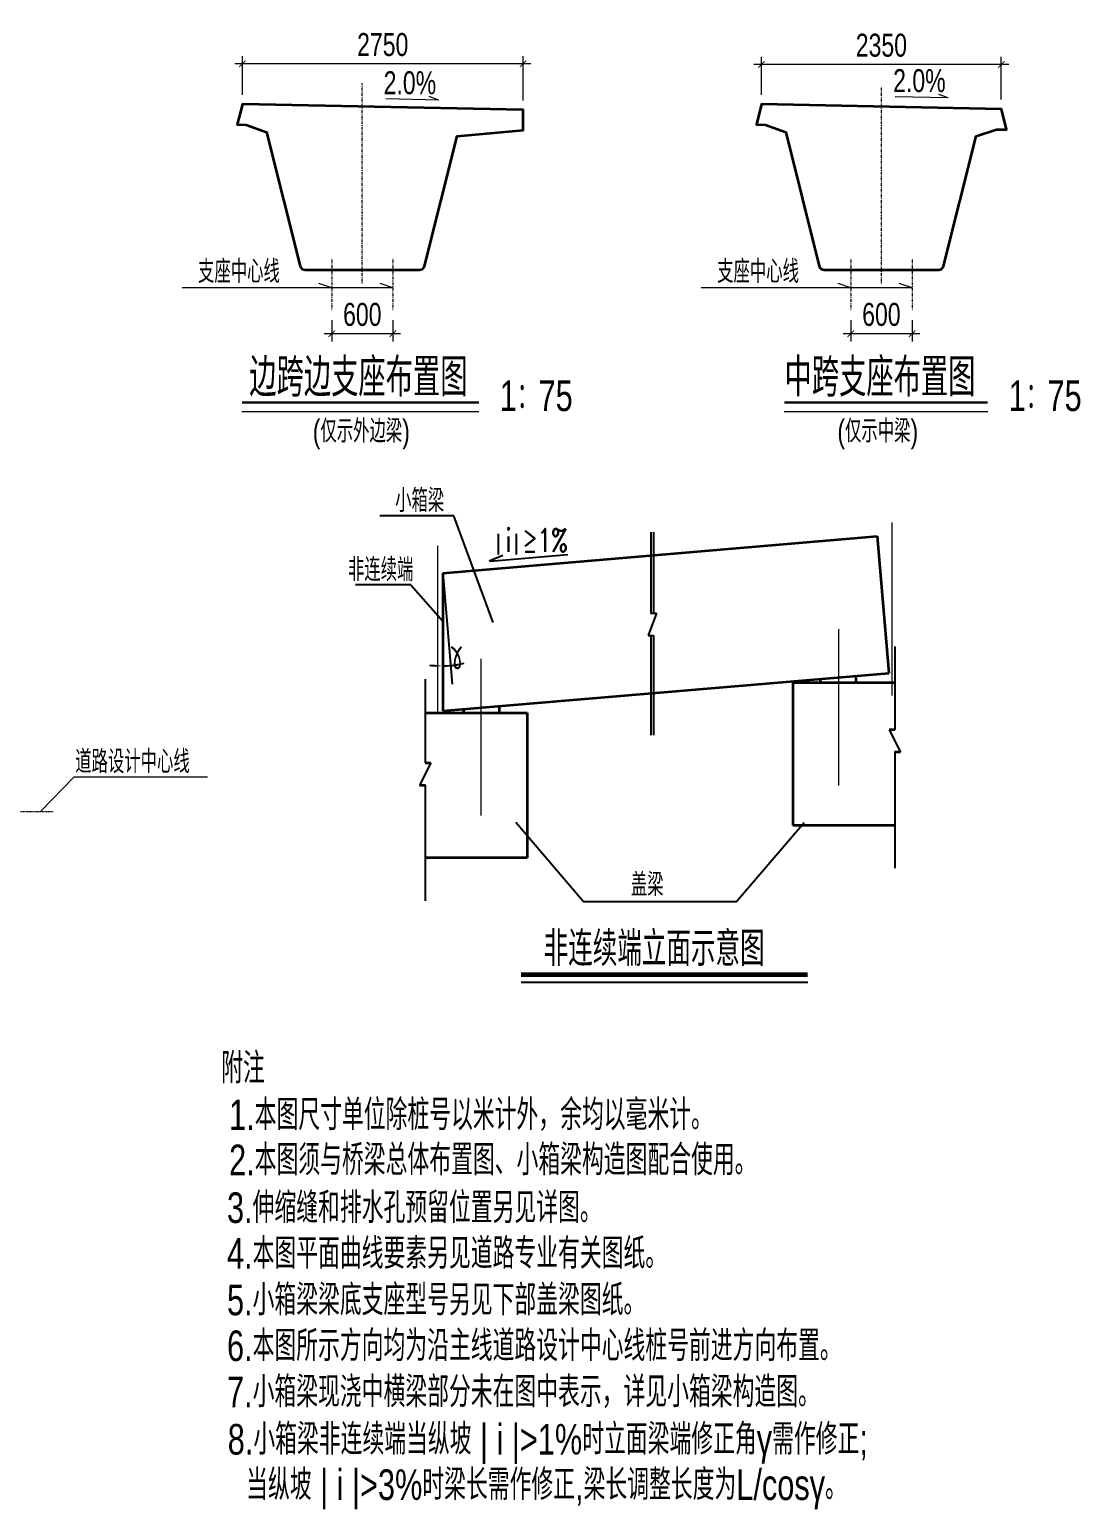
# Model space of a CAD drawing. Extents: x -2667085 to 4, y -2479164 to 2.
# Drawn here: x -2632313 to -2611724, y -2406362 to -2377351 of the extents above; entities that cross this region are included whole.
import ezdxf
from ezdxf.enums import TextEntityAlignment as Align

# ---------------------------------------------------------------- set-up
doc = ezdxf.new("R2010")
doc.units = 0
doc.header["$MEASUREMENT"] = 0
doc.header["$PDMODE"] = 3
for name, pattern in [('ACAD_ISO04W100', [30, 24, -3, 0, -3]), ('CONTINOUS', [0]), ('DASHDOT', [1, 0.5, -0.25, 0, -0.25]), ('ZXX0', [30, 13, -2, 0.5, -2, 12.5])]:
    doc.linetypes.add(name, pattern=pattern)
doc.layers.get('0').update_dxf_attribs({"linetype": 'CONTINUOUS'})
doc.layers.get('DEFPOINTS').update_dxf_attribs({"linetype": 'CONTINUOUS'})
doc.layers.add('4', color=2, linetype='CONTINUOUS')
doc.layers.add('尺寸线', color=2, linetype='CONTINUOUS')
for name, color, linetype, lineweight in [('DashDot', 5, 'ACAD_ISO04W100', 13), ('Thick', 4, 'CONTINOUS', 35), ('Thin', 1, 'CONTINUOUS', 25), ('桥－总－中心线', 1, 'ZXX0', 13), ('桥－构造轮廓－实线', 4, 'CONTINUOUS', 35), ('桥－综合标注', 31, 'CONTINUOUS', 13), ('桥－综合说明', 7, 'CONTINUOUS', 13)]:
    doc.layers.add(name, color=color, linetype=linetype, lineweight=lineweight)
doc.styles.add('SMEDI', font='smsim.shx', dxfattribs={"width": 0.75, "bigfont": 'smfs.shx'})
doc.styles.add('yjdq', font='smsim.shx', dxfattribs={"width": 0.75, "bigfont": 'smfs.shx'})
doc.styles.add('Z1', font='SIMPLEX', dxfattribs={"width": 0.7, "bigfont": 'SMFS'})
doc.dimstyles.new('1-70', dxfattribs={"dimscale": 70, "dimtxt": 3, "dimasz": 0.85, "dimexe": 1, "dimexo": 1.25, "dimgap": 1, "dimtad": 1, "dimdec": 0, "dimzin": 0, "dimdsep": 46, "dimtxsty": 'SMEDI', "dimblk": 'ARCHTICK', "dimcen": 0.09, "dimdle": 1, "dimclrd": 256, "dimclre": 256, "dimclrt": 256, "dimadec": 0, "dimazin": 0, "dimtfac": 1, "dimtdec": 0, "dimtix": 1, "dimtmove": 2, "dimatfit": 3, "dimldrblk": 'ARCHTICK', "dimfxl": 2, "dimtolj": 1, "dimtzin": 0, "dimlwd": -1, "dimlwe": -1, "dimarcsym": 0})

# ---------------------------------------------------------------- blocks, each defined once
blk = doc.blocks.new('_ArchTick')
at = {"color": 0, "linetype": 'ByBlock', "const_width": 0.15}
blk.add_lwpolyline([(-0.5, -0.5), (0.5, 0.5)], dxfattribs=at)
blk = doc.blocks.new('*D306')
at = {"layer": 'DEFPOINTS', "color": 0, "transparency": 16777216}
for p in [(-2617973, -2378035), (-2617973, -2378816), (-2613273, -2378910)]:
    blk.add_point(p, dxfattribs=at)
at = {"layer": '桥－综合标注', "transparency": 16777216}
for p, q in [((-2617973, -2378628), (-2617973, -2377885)), ((-2613273, -2378722), (-2613273, -2377885)), ((-2613123, -2378035), (-2618123, -2378035))]:
    blk.add_line(p, q, dxfattribs=at)
at = {"layer": '桥－综合标注', "transparency": 16777216, "xscale": 127.5, "yscale": 127.5, "zscale": 127.5, "rotation": 180}
blk.add_blockref('_ArchTick', (-2617973, -2378035), dxfattribs=at)
at = {"layer": '桥－综合标注', "transparency": 16777216, "xscale": 127.5, "yscale": 127.5, "zscale": 127.5}
blk.add_blockref('_ArchTick', (-2613273, -2378035), dxfattribs=at)
at = {"layer": '桥－综合标注', "transparency": 16777216, "insert": (-2615623, -2377660), "char_height": 450, "attachment_point": 5, "style": 'SMEDI'}
blk.add_mtext('\\A1;2350', dxfattribs=at)
blk = doc.blocks.new('*D307')
at = {"layer": 'DEFPOINTS', "color": 0, "transparency": 16777216}
for p in [(-2626394, -2382858), (-2625194, -2382858), (-2626394, -2383313)]:
    blk.add_point(p, dxfattribs=at)
at = {"layer": '桥－综合标注', "transparency": 16777216}
for p, q in [((-2626394, -2383046), (-2626394, -2383463)), ((-2625194, -2383046), (-2625194, -2383463)), ((-2625044, -2383313), (-2626544, -2383313))]:
    blk.add_line(p, q, dxfattribs=at)
at = {"layer": '桥－综合标注', "transparency": 16777216, "xscale": 127.5, "yscale": 127.5, "zscale": 127.5, "rotation": 180}
blk.add_blockref('_ArchTick', (-2626394, -2383313), dxfattribs=at)
at = {"layer": '桥－综合标注', "transparency": 16777216, "xscale": 127.5, "yscale": 127.5, "zscale": 127.5}
blk.add_blockref('_ArchTick', (-2625194, -2383313), dxfattribs=at)
at = {"layer": '桥－综合标注', "transparency": 16777216, "insert": (-2625794, -2382938), "char_height": 450, "attachment_point": 5, "style": 'SMEDI'}
blk.add_mtext('\\A1;600', dxfattribs=at)
blk = doc.blocks.new('*D308')
at = {"layer": 'DEFPOINTS', "color": 0, "transparency": 16777216}
for p in [(-2628144, -2378022), (-2628144, -2378816), (-2622644, -2378930)]:
    blk.add_point(p, dxfattribs=at)
at = {"layer": '桥－综合标注', "transparency": 16777216}
for p, q in [((-2628144, -2378628), (-2628144, -2377872)), ((-2622644, -2378742), (-2622644, -2377872)), ((-2622494, -2378022), (-2628294, -2378022))]:
    blk.add_line(p, q, dxfattribs=at)
at = {"layer": '桥－综合标注', "transparency": 16777216, "xscale": 127.5, "yscale": 127.5, "zscale": 127.5, "rotation": 180}
blk.add_blockref('_ArchTick', (-2628144, -2378022), dxfattribs=at)
at = {"layer": '桥－综合标注', "transparency": 16777216, "xscale": 127.5, "yscale": 127.5, "zscale": 127.5}
blk.add_blockref('_ArchTick', (-2622644, -2378022), dxfattribs=at)
at = {"layer": '桥－综合标注', "transparency": 16777216, "insert": (-2625394, -2377647), "char_height": 450, "attachment_point": 5, "style": 'SMEDI'}
blk.add_mtext('\\A1;2750', dxfattribs=at)
blk = doc.blocks.new('*D309')
at = {"layer": 'DEFPOINTS', "color": 0, "transparency": 16777216}
for p in [(-2616223, -2382858), (-2615023, -2382858), (-2616223, -2383313)]:
    blk.add_point(p, dxfattribs=at)
at = {"layer": '桥－综合标注', "transparency": 16777216}
for p, q in [((-2616223, -2383046), (-2616223, -2383463)), ((-2615023, -2383046), (-2615023, -2383463)), ((-2614873, -2383313), (-2616373, -2383313))]:
    blk.add_line(p, q, dxfattribs=at)
at = {"layer": '桥－综合标注', "transparency": 16777216, "xscale": 127.5, "yscale": 127.5, "zscale": 127.5, "rotation": 180}
blk.add_blockref('_ArchTick', (-2616223, -2383313), dxfattribs=at)
at = {"layer": '桥－综合标注', "transparency": 16777216, "xscale": 127.5, "yscale": 127.5, "zscale": 127.5}
blk.add_blockref('_ArchTick', (-2615023, -2383313), dxfattribs=at)
at = {"layer": '桥－综合标注', "transparency": 16777216, "insert": (-2615623, -2382938), "char_height": 450, "attachment_point": 5, "style": 'SMEDI'}
blk.add_mtext('\\A1;600', dxfattribs=at)

msp = doc.modelspace()

# ---------------------------------------------------------------- linework, layer by layer
at = {"color": 2, "linetype": 'Continuous'}
for p, q in [((-2623999.476, -2386882.3825), (-2625448.1751, -2386882.3825)), ((-2623228.8913, -2388975.3901), (-2623999.476, -2386882.3825)), ((-2623130.4573, -2387238.4623), (-2623130.4573, -2387642.7656)), ((-2622780.8623, -2387238.4623), (-2622780.8623, -2387642.7656)), ((-2623309.7149, -2387767.1789), (-2623042.5347, -2387652.8358)), ((-2623290.3182, -2387773.0262), (-2621766.9671, -2387643.8802)), ((-2624216.7517, -2388005.9839), (-2624032.3935, -2390180.5945)), ((-2624842.6261, -2388236.67), (-2625929.9756, -2388236.67)), ((-2624842.6261, -2388236.67), (-2624216.7517, -2388947.5585)), ((-2621456.8342, -2394448.2834), (-2622788.419, -2392898.8574)), ((-2618466.5452, -2394448.2834), (-2617134.9604, -2392898.8574)), ((-2618466.5452, -2394448.2834), (-2621456.8342, -2394448.2834))]:
    msp.add_line(p, q, dxfattribs=at)
at = {"const_width": 90}
msp.add_lwpolyline([(-2622681.5031, -2395876.7497), (-2617066.1126, -2395876.7497)], dxfattribs=at)
at = {"layer": '4', "linetype": 'ByBlock'}
for start, end in [(262.4572691, 266.22863461), (262.4572691, 266.22863461), (270, 276.41565975), (276.63377065, 280.40513608), (280.1870252, 283.95839067)]:
    msp.add_arc((-2624238.2611, -2388003.8361), 1823.4072, start, end, dxfattribs=at)
for points in [[(-2624357.538, -2389803.3055), (-2624358.8542, -2389843.2838), (-2624238.2611, -2389827.2433)], [(-2624357.538, -2389803.3055), (-2624358.8542, -2389843.2838), (-2624238.2611, -2389827.2433)], [(-2623912.8823, -2389818.289), (-2623918.6575, -2389778.7081), (-2624034.5126, -2389815.8241)]]:
    msp.add_solid(points, dxfattribs=at)
at = {"layer": 'DashDot', "ltscale": 0.5}
for p, q in [((-2615414.8198, -2390406.2484), (-2615414.8198, -2387016.6158)), ((-2624313.5464, -2390743.8699), (-2624313.5464, -2387466.3514)), ((-2616456.6277, -2392170.8522), (-2616456.6277, -2389102.7025)), ((-2623466.7517, -2392758.0047), (-2623466.7517, -2389689.8549))]:
    msp.add_line(p, q, dxfattribs=at)
at = {"layer": 'Thick'}
for p, q in [((-2624216.7517, -2388005.9839), (-2615706.6277, -2387284.5162)), ((-2615706.6277, -2387284.5162), (-2615479.3616, -2389965.2491)), ((-2624216.7517, -2388005.9839), (-2624216.7517, -2390705.9839)), ((-2624216.7517, -2390705.9839), (-2615479.3616, -2389965.2491)), ((-2615362.1058, -2390156.7175), (-2617356.6277, -2390156.7175)), ((-2617356.6277, -2390156.7175), (-2617356.6277, -2392948.7141)), ((-2616816.3848, -2390156.7175), (-2616816.3848, -2390078.5987)), ((-2616116.3169, -2390156.7175), (-2616116.3169, -2390019.2486)), ((-2624561.2736, -2390743.8699), (-2622566.7517, -2390743.8699)), ((-2623807.0625, -2390743.8699), (-2623807.0625, -2390685.4994)), ((-2623106.9946, -2390743.8699), (-2623106.9946, -2390611.9014)), ((-2622566.7517, -2390743.8699), (-2622566.7517, -2393590.1543)), ((-2615357.7949, -2391082.0406), (-2615472.7096, -2391082.0406)), ((-2615249.0923, -2391519.3347), (-2615364.1298, -2391519.3347)), ((-2624565.5845, -2391723.4808), (-2624450.6699, -2391723.4808)), ((-2624674.2871, -2392160.7749), (-2624559.2496, -2392160.7749)), ((-2617356.6277, -2392948.7141), (-2615362.1058, -2392948.7141)), ((-2622566.7517, -2393590.1543), (-2624561.2736, -2393590.1543))]:
    msp.add_line(p, q, dxfattribs=at)
at = {"layer": 'Thin'}
for p, q in [((-2620139.1706, -2387200.8872), (-2620139.1706, -2388792.3566)), ((-2620087.7618, -2387200.8872), (-2620087.7618, -2388792.3566)), ((-2620030.5908, -2388792.3566), (-2620191.1956, -2389229.6507)), ((-2620145.5055, -2388792.3566), (-2620030.5908, -2388792.3566)), ((-2620191.1956, -2389229.6507), (-2620087.7618, -2389229.6507)), ((-2620139.1706, -2389229.6507), (-2620139.1706, -2391185.9458)), ((-2620087.7618, -2389229.6507), (-2620087.7618, -2391185.9458)), ((-2615362.1058, -2389442.7283), (-2615362.1058, -2391082.0406)), ((-2624561.2736, -2390084.1685), (-2624561.2736, -2391723.4808)), ((-2615472.7096, -2391082.0406), (-2615249.0923, -2391519.3347)), ((-2615362.1058, -2391519.3347), (-2615362.1058, -2393787.8768)), ((-2624450.6699, -2391723.4808), (-2624674.2871, -2392160.7749)), ((-2624561.2736, -2392160.7749), (-2624561.2736, -2394429.317))]:
    msp.add_line(p, q, dxfattribs=at)
at = {"layer": 'Thin', "color": 1}
msp.add_line((-2622681.5031, -2396026.7497), (-2617066.1126, -2396026.7497), dxfattribs=at)
at = {"layer": '桥－总－中心线', "linetype": 'DASHDOT'}
for p, q in [((-2625794.1577, -2382338.7233), (-2625794.1577, -2378399.1828)), ((-2615622.595, -2382338.7233), (-2615622.595, -2378476.5256)), ((-2626394.1577, -2381841.4297), (-2626394.1577, -2382858.2816)), ((-2625194.1577, -2381841.4297), (-2625194.1577, -2382858.2816)), ((-2616222.595, -2381841.4297), (-2616222.595, -2382858.2816)), ((-2615022.595, -2381841.4297), (-2615022.595, -2382858.2816))]:
    msp.add_line(p, q, dxfattribs=at)
at = {"layer": '桥－总－中心线', "linetype": 'DASHDOT', "ltscale": 5}
msp.add_lwpolyline([(-2651735.2237, -2392668.6104, 0.0002761601), (-2631851.7008, -2392677.1192)], format="xyb", dxfattribs=at)
at = {"layer": '桥－构造轮廓－实线'}
for points in [[(-2627013.0947, -2381987.1971, 0.3441507314), (-2626916.0804, -2382062.9435), (-2624672.235, -2382062.9435, 0.3441507314), (-2624575.2207, -2381987.1971), (-2623938.436, -2379440.058), (-2622644.1573, -2379325.9435), (-2622644.1573, -2378925.9435), (-2628144.1577, -2378815.9435), (-2628244.1577, -2379213.9435), (-2628068.5299, -2379217.4561), (-2627668.5299, -2379365.4561), (-2627013.0947, -2381987.1971)], [(-2616841.532, -2381987.1971, 0.3441507314), (-2616744.5178, -2382062.9435), (-2614500.6723, -2382062.9435, 0.3441507314), (-2614403.6581, -2381987.1971), (-2613766.8733, -2379440.058), (-2613366.8733, -2379308.058), (-2613172.595, -2379311.9435), (-2613272.595, -2378909.9435), (-2617972.595, -2378815.9435), (-2618072.595, -2379213.9435), (-2617896.9673, -2379217.4561), (-2617496.9673, -2379365.4561), (-2616841.532, -2381987.1971)]]:
    msp.add_lwpolyline(points, format="xyb", dxfattribs=at)
at = {"layer": '桥－综合标注'}
for p, q in [((-2624297.6555, -2378731.8474), (-2625335.7529, -2378711.0855)), ((-2624297.6555, -2378731.8474), (-2624481.934, -2378665.3876)), ((-2614314.3814, -2378690.5758), (-2615352.4788, -2378669.8138)), ((-2614314.3814, -2378690.5758), (-2614498.6599, -2378624.1159)), ((-2626394.1577, -2382414.7917), (-2626644.8376, -2382329.6199)), ((-2625194.1577, -2382414.7917), (-2625444.8376, -2382329.6199)), ((-2616222.595, -2382414.7917), (-2616473.275, -2382329.6199)), ((-2615022.595, -2382414.7917), (-2615273.275, -2382329.6199)), ((-2625194.1577, -2382414.7917), (-2629323.754, -2382414.7917)), ((-2615022.595, -2382414.7917), (-2619152.1914, -2382414.7917)), ((-2631442.9861, -2392002.0476), (-2632098.3347, -2392677.1482)), ((-2631442.9861, -2392002.0476), (-2628827.0949, -2392002.0476))]:
    msp.add_line(p, q, dxfattribs=at)
at = {"layer": '桥－综合说明'}
for p, q in [((-2628152.8521, -2384840.8083), (-2623510.1548, -2384840.8083)), ((-2617524.9011, -2384840.8083), (-2613537.5292, -2384840.8083))]:
    msp.add_line(p, q, dxfattribs=at)
at = {"layer": '桥－综合说明', "const_width": 50}
for points in [[(-2628152.8521, -2384662.4312), (-2623510.1548, -2384662.4312)], [(-2617524.9011, -2384662.4312), (-2613537.5292, -2384662.4312)]]:
    msp.add_lwpolyline(points, dxfattribs=at)

# ---------------------------------------------------------------- texts
at = {"color": 2, "linetype": 'Continuous'}
for s, style, width, p in [('小箱梁', 'SMEDI', 0.75, (-2625151.4711, -2386810.3496)), ('i ≥1%', 'Z1', 0.7, (-2622983.2595, -2387586.9669)), ('非连续端', 'SMEDI', 0.75, (-2626075.854, -2388164.0287)), ('盖梁', 'SMEDI', 0.75, (-2620531.8166, -2394339.7728))]:
    msp.add_text(s, height=450, dxfattribs=dict(at, style=style, width=width)).set_placement(p)
at = {"layer": '4', "linetype": 'ByBlock', "style": 'Z1', "width": 0.7}
msp.add_text('γ', height=450, dxfattribs=at).set_placement((-2623949.4946, -2389599.1746), align=Align.MIDDLE)
at = {"layer": 'Thick', "color": 4, "style": 'yjdq', "width": 0.75}
msp.add_text('非连续端立面示意图', height=675, dxfattribs=at).set_placement((-2622240.8093, -2395708.5836))
at = {"layer": '尺寸线', "style": 'SMEDI', "width": 0.75}
for s, p in [('附注', (-2628559.045, -2398009.3968)), ('1.本图尺寸单位除桩号以米计外，余均以毫米计。', (-2628404.5988, -2398926.283)), ('2.本图须与桥梁总体布置图、小箱梁构造图配合使用。', (-2628404.5988, -2399810.115)), ('3.伸缩缝和排水孔预留位置另见详图。', (-2628445.4473, -2400747.3857)), ('4.本图平面曲线要素另见道路专业有关图纸。', (-2628445.4473, -2401643.9616)), ('5.小箱梁梁底支座型号另见下部盖梁图纸。', (-2628445.4473, -2402556.5159)), ('6.本图所示方向均为沿主线道路设计中心线桩号前进方向布置。', (-2628445.4473, -2403453.6945)), ('7.小箱梁现浇中横梁部分未在图中表示，详见小箱梁构造图。', (-2628445.4473, -2404358.0545)), ('8.小箱梁非连续端当纵坡 | i |>1%%%时立面梁端修正角γ需作修正;', (-2628431.2332, -2405287.2677)), ('当纵坡 | i |>3%%%时梁长需作修正,梁长调整长度为L/cosγ。', (-2628069.6366, -2406177.2017))]:
    msp.add_text(s, height=600, dxfattribs=at).set_placement(p)
at = {"layer": '桥－综合说明', "style": 'SMEDI', "width": 0.75}
for s, height, p in [('2.0%', 450, (-2625375.8869, -2378617.8206)), ('2.0%', 450, (-2615392.6129, -2378576.549)), ('支座中心线', 450, (-2629013.0179, -2382319.0789)), ('支座中心线', 450, (-2618841.4552, -2382319.0789)), ('边跨边支座布置图', 750, (-2628008.1677, -2384544.2888)), ('中跨支座布置图', 750, (-2617520.6457, -2384544.2888)), ('1：75', 600, (-2623102.6647, -2384829.5816)), ('1：75', 600, (-2613130.0392, -2384829.5816)), ('(仅示外边梁)', 450, (-2626765.4168, -2385447.0813)), ('(仅示中梁)', 450, (-2616485.1718, -2385447.0813)), ('道路设计中心线', 450, (-2631419.7739, -2391928.0493))]:
    msp.add_text(s, height=height, dxfattribs=at).set_placement(p)

# ---------------------------------------------------------------- dimensions: what is measured, and where the dimension line sits
at = {"layer": '桥－综合标注'}
for base, p1, p2, picture, middle in [((-2628144.1577, -2378021.6897), (-2622644.1573, -2378929.9435), (-2628144.1577, -2378815.9435), '*D308', (-2625394.1575, -2377646.6897)), ((-2617972.595, -2378035.2091), (-2613272.595, -2378909.9435), (-2617972.595, -2378815.9435), '*D306', (-2615622.595, -2377660.2091))]:
    dim = msp.add_linear_dim(base=base, p1=p1, p2=p2, angle=180, dimstyle='1-70', override={"dimscale": 150, "dimlfac": 0.5}, dxfattribs=at)
    dim.commit()
    dim.dimension.update_dxf_attribs({"geometry": picture, "text_midpoint": middle})
for base, p1, p2, picture, middle in [((-2626394.1577, -2383313.0274), (-2625194.1577, -2382858.2816), (-2626394.1577, -2382858.2816), '*D307', (-2625794.1577, -2382938.0274)), ((-2616222.595, -2383313.0274), (-2615022.595, -2382858.2816), (-2616222.595, -2382858.2816), '*D309', (-2615622.595, -2382938.0274))]:
    dim = msp.add_linear_dim(base=base, p1=p1, p2=p2, angle=180, text='600', dimstyle='1-70', override={"dimscale": 150, "dimlfac": 0.5}, dxfattribs=at)
    dim.commit()
    dim.dimension.update_dxf_attribs({"geometry": picture, "text_midpoint": middle})

doc.saveas('drawing.dxf')
